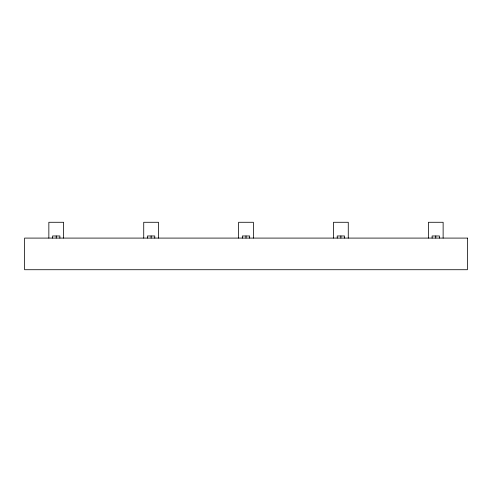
<?xml version="1.0" encoding="UTF-8"?>
<svg xmlns="http://www.w3.org/2000/svg" width="492" height="492" viewBox="0 0 492 492"><rect width="100%" height="100%" fill="white"/><g stroke="black" fill="none" stroke-linecap="round" stroke-linejoin="round"><path stroke-width="0.74" d="M443.126 238.091L443.126 222.279L428.415 222.279L428.415 238.091M439.424 238.091L439.424 235.982L432.117 235.982L432.117 238.091M435.771 235.982L435.771 238.091M348.268 238.091L348.268 222.279L333.508 222.279L333.508 238.091M344.535 238.091L344.535 235.982L337.235 235.982L337.235 238.091M340.888 235.982L340.888 238.091M253.38 238.091L253.38 222.279L238.62 222.279L238.62 238.091M249.653 238.091L249.653 235.982L242.347 235.982L242.347 238.091M246 235.982L246 238.091M158.492 238.091L158.492 222.279L143.732 222.279L143.732 238.091M154.765 238.091L154.765 235.982L147.465 235.982L147.465 238.091M151.112 235.982L151.112 238.091M63.609 238.091L63.609 222.279L48.849 222.279L48.849 238.091M59.883 238.091L59.883 235.982L52.576 235.982L52.576 238.091M56.229 235.982L56.229 238.091M467.4 238.091L24.6 238.091L24.6 269.721L467.4 269.721L467.4 238.091"/></g></svg>
